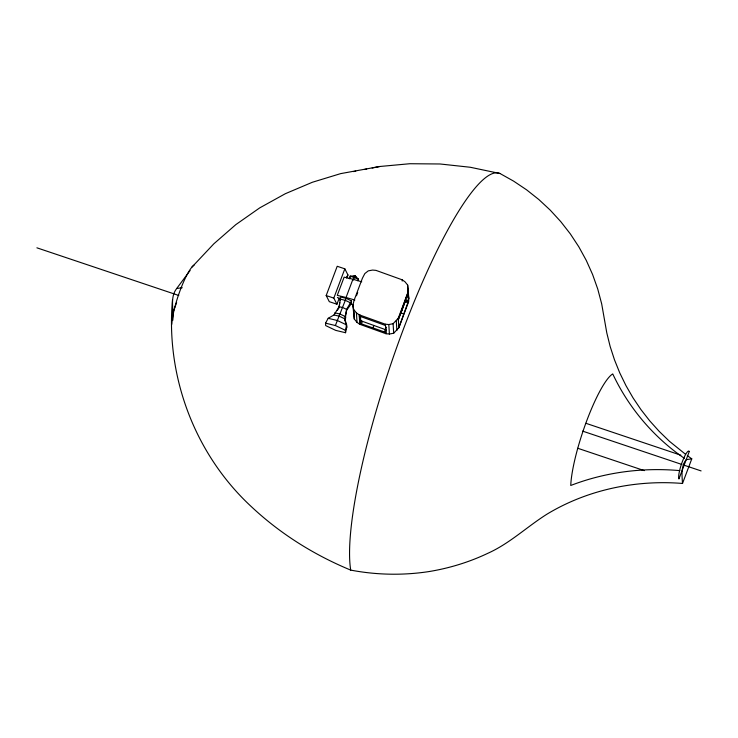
<?xml version="1.0" encoding="UTF-8"?>
<svg xmlns="http://www.w3.org/2000/svg" width="738" height="738" viewBox="0 0 738 738"><rect width="100%" height="100%" fill="white"/><g stroke="black" fill="none" stroke-linecap="round" stroke-linejoin="round"><path stroke-width="1.11" d="M172.803 320.301C174.057 309.748 169.509 297.654 176.696 288.503L190.072 270.542M687.355 455.623L691.774 458.851L682.512 483.455C635.658 479.663 587.402 489.728 547.024 514.137C526.904 526.784 509.534 543.638 487.597 553.408C469.036 562.218 449.23 568.242 428.962 571.572C403.031 575.548 376.472 575.022 350.716 570.105C314.296 555.041 280.431 533.897 251.63 506.914C194.897 454.571 165.441 376.362 172.507 299.637M408.252 289.185L407.939 292.506L398.252 318.216L398.852 327.718L408.529 302.008L408.843 298.678L407.662 285.053L404.922 281.713L402.145 279.794L375.946 270.366L372.552 270.071L368.253 270.874L364.84 273.567L362.423 278.189L354.102 300.283L352.875 305.338L354.286 319.047L357.026 322.386L359.812 324.305L386.002 333.733L389.406 334.028L393.695 333.225L398.852 327.718L407.856 302.728L408.455 300.753L405.743 299.785L405.632 298.032M398.336 319.471L407.939 292.506L408.529 302.008L405.549 300.569L405.743 299.785L400.928 312.977L403.631 313.954M339.083 306.685L340.744 297.027L346.104 298.318L351.556 300.919L350.873 304.268L346.629 310.283L344.895 320.144L346.786 327.183L345.541 332.727L335.679 330.366L325.67 325.578L325.523 323.161L328.198 318.309L334 314.941L339.083 306.685L342.801 307.571L346.574 309.379L346.629 310.283M339.277 306.565L339.794 302.442M398.852 327.718L399.406 325.172M345.541 332.727L345.393 330.31L346.639 324.941L344.812 318.834L346.574 309.379L351.556 300.919M353.474 314.831L353.963 312.811M691.774 458.851L686.211 459.654C680.796 466.351 681.986 475.503 682.512 483.455M398.243 320.117L405.549 300.569M172.996 312.312L176.622 302.681M339.296 297.967L336.934 304.24L329.314 301.676L326.187 295.551L337.211 266.27L344.831 268.835L347.949 274.96L346.768 278.097M336.934 304.24L333.807 298.115L344.831 268.835M349.222 278.595L350.153 276.123L355.116 275.92L358.373 279.084L358.437 280.08M349.6 278.77L350.218 277.128M352.921 279.25L344.129 277.137L337.266 295.375L346.057 297.479L352.921 279.25L361.731 281.805M346.104 298.318L335.375 325.523L325.523 323.161M352.995 280.403L355.116 275.92L356.445 277.58M357.755 280.726L358.373 279.084L350.153 276.123M356.482 295.754L357.699 292.534M359.507 319.554L360.513 316.906M360.402 315.154L360.725 320.393L359.729 323.05L360.301 323.493L385.928 332.478M360.301 323.493L361.306 320.836L360.725 320.393M361.408 323.991L362.413 321.344L361.306 320.836M372.847 328.106L373.852 325.458M384.286 332.22L385.291 329.572L386.38 329.858L385.384 332.515M385.706 328.982L386.38 327.211M346.288 277.562L347.949 274.96M337.312 310.403L339.148 307.598M352.875 305.338L353.686 309.545L356.426 312.884L359.212 314.812L385.411 324.231L388.806 324.536L393.105 323.724L398.252 318.216L398.529 318.678M191.843 267.193L213.863 243.789L235.809 224.629L259.721 207.876L285.338 193.707L312.405 182.249L340.652 173.624L379.802 166.493L409.83 163.725L440.088 163.984L470.254 167.258L500.023 173.522L513.62 181.133L526.572 189.814L538.795 199.491L550.207 210.109L560.723 221.584L570.29 233.845L578.823 246.815L586.276 260.403L592.605 274.518L597.752 289.056L601.691 303.927L606.784 332.838L610.151 346.463L614.496 359.849L619.772 372.921L625.962 385.614L633.038 397.874L640.971 409.627L649.698 420.808L659.2 431.379L669.412 441.278L685.593 454.331M353.161 276.399L355.116 275.92M353.576 171.603L355.753 171.179M364.498 169.472L366.685 169.048M372.146 167.978L379.802 166.493M176.696 288.503L182.258 287.709M359.286 316.067L385.485 325.486M679.809 470.623C642.964 467.32 605.298 472.117 570.751 485.475A65.774 12.611 -71.4 0 1 586.931 420.254A65.774 12.611 -71.4 0 1 612.743 373.926C628.647 407.745 653.6 437.228 684.43 458.363M334.794 312.82L340.163 314.111L345.615 316.713L345.698 318.032M334 314.941L339.369 316.224L344.812 318.834L344.895 320.144M328.198 318.309L337.349 320.504L346.639 324.941L346.786 327.183M346.057 297.479L354.867 300.043M326.187 295.551L333.807 298.115M585.944 423.308L680.86 455.189M36.9 247.82L178.79 295.477M582.614 431.121L681.93 464.479M701.1 470.918L684.117 465.217L683.637 464.276M577.771 448.27L644.32 470.632M406.426 296.611L408.234 297.257M405.153 301.759L407.856 302.728M362.413 321.344L385.291 329.572M350.282 303.484L353.244 304.748M337.404 297.525L340.375 298.945M335.375 325.523L345.393 330.31M408.548 296.611L408.843 298.678M407.662 285.053L408.197 293.493M402.145 279.794L402.219 281.04M396.288 320.947L396.887 330.449M393.105 323.724L393.695 333.225M388.806 324.536L389.406 334.028M385.411 324.231L386.002 333.733M359.212 314.812L359.812 324.305M356.426 312.884L357.026 322.386M353.686 309.545L354.286 319.047M350.873 304.268L350.79 302.958L345.338 300.357L339.978 299.065L340.061 300.384M350.716 570.105A218.411 41.872 -71.4 0 1 403.501 328.89A218.411 41.872 -71.4 0 1 500.023 173.522M171.816 324.305A34.88 6.688 -71.4 0 1 180.395 289.72A34.88 6.688 -71.4 0 1 194.085 265.154M689.292 451.471L678.942 478.962A14.935 2.86 -71.4 0 1 682.327 461.702A14.935 2.86 -71.4 0 1 689.292 451.471"/></g></svg>
